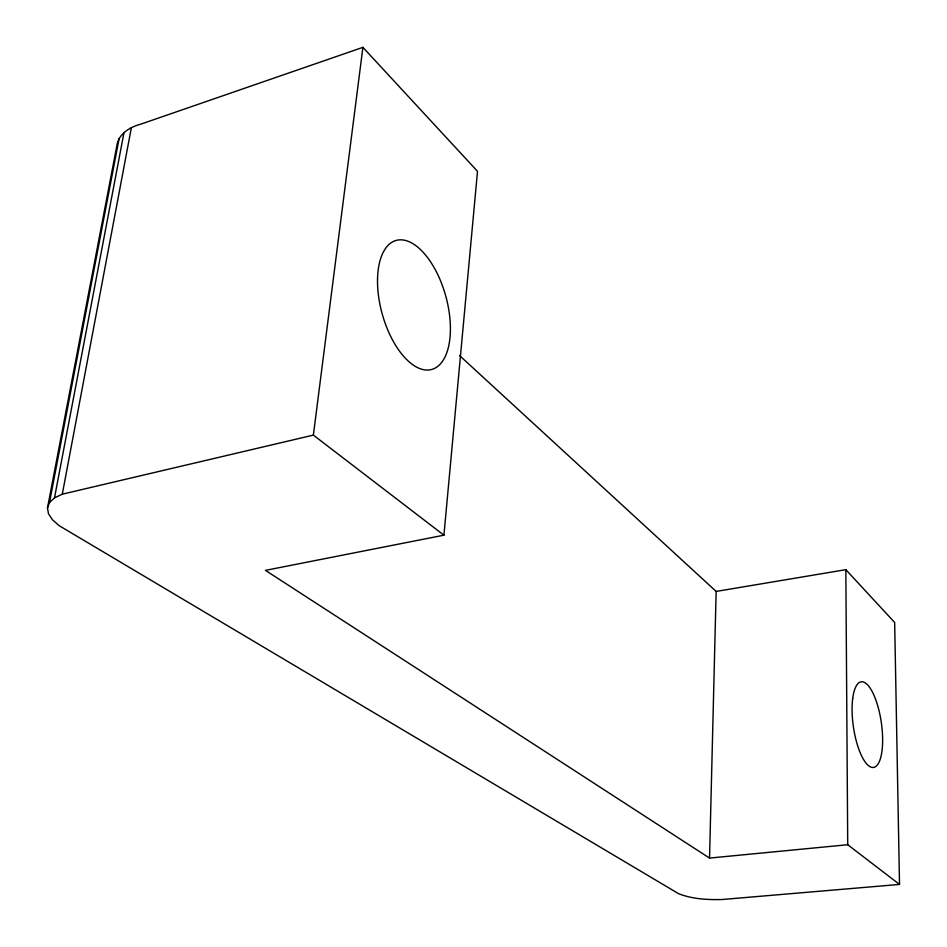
<?xml version="1.0" encoding="UTF-8"?>
<svg xmlns="http://www.w3.org/2000/svg" width="947" height="947" viewBox="0 0 947 947"><rect width="100%" height="100%" fill="white"/><g stroke="black" fill="none" stroke-linecap="round" stroke-linejoin="round"><path stroke-width="1.42" d="M716.145 591.425L845.837 569.668L894.666 622.475L899.52 884.427L847.719 844.724L709.54 858.077L716.145 591.425L459.532 355.539M709.54 858.077L265.444 570.366L443.918 535.185L477.513 171.312L362.902 47.35L140.89 124.128C130.213 126.934 118.754 133.586 116.907 145.436L47.48 507.947L48.498 513.783L52.464 519.785L59.116 525.644L678.597 893.696C692.364 899.117 707.468 899.875 722.099 899.52L899.52 884.427M443.918 535.185L313.374 435.111L362.902 47.35M47.48 507.947L49.493 502.549L54.5 497.885L62.289 494.18L131.396 127.561M54.5 497.885L124.021 132.438M49.493 502.549L119.121 138.499M62.289 494.18L313.374 435.111M845.837 569.668L847.719 844.724M377.557 278.276A66.917 33.003 74.6 0 0 430.636 369.721A66.917 33.003 74.6 0 0 433.667 266.829A66.917 33.003 74.6 0 0 377.557 278.276M852.702 698.495A43.254 14.122 81.8 0 0 870.897 767.106A43.254 14.122 81.8 0 0 878.425 708.261A43.254 14.122 81.8 0 0 852.702 698.495"/></g></svg>
